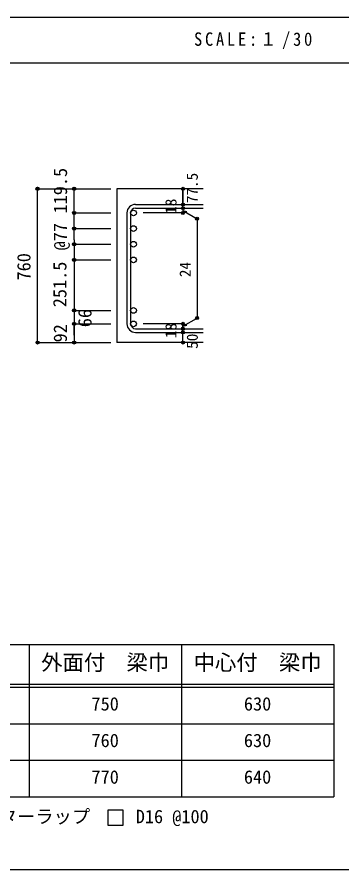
# Model space of a CAD drawing. Units: millimetres at full size, sheet at 1:30, with parts at other scales. Extents: x -5973 to 5954, y -4195 to 4201.
# Drawn here: x 2051 to 3650, y 3 to 4201 of the extents above; entities that cross this region are included whole.
import ezdxf
from ezdxf.enums import TextEntityAlignment as Align

# ---------------------------------------------------------------- set-up
doc = ezdxf.new("R2010")
doc.units = ezdxf.units.MM
doc.header["$LTSCALE"] = 30
doc.header["$PDMODE"] = 32
doc.header["$PDSIZE"] = 15
for name, color, linetype in [('0-1_躯体線', 2, 'Continuous'), ('0-5_基礎梁筋', 7, 'Continuous'), ('0-6_スタラップ筋', 7, 'Continuous'), ('0-D_寸法', 4, 'Continuous'), ('6-7_文字', 7, 'Continuous'), ('6-E_枠', 7, 'Continuous'), ('F-0_枠', 6, 'Continuous')]:
    doc.layers.add(name, color=color, linetype=linetype)
doc.styles.add('ＭＳ ゴシック', font='')
doc.styles.get('ＭＳ ゴシック').set_extended_font_data('MS Gothic')

msp = doc.modelspace()

# ---------------------------------------------------------------- linework, layer by layer
at = {"layer": '0-1_躯体線'}
for p, q in [((2967.44, 3356.03), (2542.44, 3356.03)), ((2542.44, 3356.03), (2542.44, 2599.03)), ((2967.44, 2599.03), (2542.44, 2599.03))]:
    msp.add_line(p, q, dxfattribs=at)
at = {"layer": '0-5_基礎梁筋', "color": 3}
for centre in [(2624.44, 3236.83), (2624.44, 3159.83), (2624.44, 3082.83), (2624.44, 3005.83), (2624.44, 2757.03), (2624.44, 2691.03)]:
    msp.add_circle(centre, 14, dxfattribs=at)
at = {"layer": '0-6_スタラップ筋'}
for p, q in [((2634.44, 3278.83), (2967.44, 3278.83)), ((2592.44, 3236.83), (2592.44, 2691.03)), ((2610.44, 3236.83), (2610.44, 2691.03)), ((2634.44, 3260.83), (2967.44, 3260.83)), ((2634.44, 2667.03), (2967.44, 2667.03)), ((2634.44, 2649.03), (2967.44, 2649.03))]:
    msp.add_line(p, q, dxfattribs=at)
for centre, radius, start, end in [((2634.44, 3236.83), 42, 90, 180), ((2634.44, 3236.83), 24, 90, 180), ((2634.44, 2691.03), 42, 180, 270), ((2634.44, 2691.03), 24, 180, 270)]:
    msp.add_arc(centre, radius, start, end, dxfattribs=at)
at = {"layer": '0-D_寸法'}
for p, q in [((2152.44, 3356.03), (2332.44, 3356.03)), ((2152.44, 3356.03), (2332.44, 3356.03)), ((2152.44, 2599.03), (2152.44, 3356.03)), ((2332.44, 3356.03), (2512.44, 3356.03)), ((2332.44, 3356.03), (2512.44, 3356.03)), ((2332.44, 3104.83), (2332.44, 3356.03)), ((2867.44, 3278.83), (2867.44, 3356.03)), ((2867.44, 3356.03), (2867.44, 3278.83)), ((2867.44, 3260.83), (2867.44, 3278.83)), ((2332.44, 3236.83), (2512.44, 3236.83)), ((2332.44, 3236.83), (2512.44, 3236.83)), ((2867.44, 3236.83), (2671.35, 3236.83)), ((2867.44, 3260.83), (2867.44, 3236.83)), ((2867.44, 3248.83), (2937.5, 3208.39)), ((2867.44, 3248.83), (2886.76, 3243.66)), ((2937.5, 3208.39), (2937.5, 2719.48)), ((2332.44, 3159.83), (2512.44, 3159.83)), ((2332.44, 3159.83), (2512.44, 3159.83)), ((2332.44, 3104.83), (2332.44, 2599.03)), ((2332.44, 3082.83), (2512.44, 3082.83)), ((2332.44, 3082.83), (2512.44, 3082.83)), ((2332.44, 3005.83), (2512.44, 3005.83)), ((2332.44, 2757.03), (2512.44, 2757.03)), ((2332.44, 2691.03), (2512.44, 2691.03)), ((2332.44, 2635.07), (2332.44, 2691.03)), ((2867.44, 2691.03), (2671.35, 2691.03)), ((2867.44, 2679.03), (2937.5, 2719.48)), ((2867.44, 2667.03), (2867.44, 2691.03)), ((2867.44, 2679.03), (2886.76, 2684.21)), ((2867.44, 2649.03), (2867.44, 2667.03)), ((2867.44, 2599.03), (2867.44, 2649.03)), ((2152.44, 2599.03), (2332.44, 2599.03)), ((2332.44, 2599.03), (2512.44, 2599.03))]:
    msp.add_line(p, q, dxfattribs=at)
for centre, radius in [((2152.44, 3356.03), 8), ((2152.44, 3356.03), 7.2), ((2152.44, 3356.03), 6.4), ((2152.44, 3356.03), 5.6), ((2152.44, 3356.03), 4.8), ((2152.44, 3356.03), 4), ((2152.44, 3356.03), 3.2), ((2332.44, 3356.03), 8), ((2332.44, 3356.03), 7.2), ((2332.44, 3356.03), 6.4), ((2332.44, 3356.03), 5.6), ((2332.44, 3356.03), 4.8), ((2332.44, 3356.03), 4), ((2332.44, 3356.03), 3.2), ((2867.44, 3356.03), 4), ((2867.44, 3356.03), 3.6), ((2867.44, 3356.03), 3.2), ((2867.44, 3356.03), 2.8), ((2152.44, 3356.03), 2.4), ((2152.44, 3356.03), 1.6), ((2152.44, 3356.03), 0.8), ((2332.44, 3356.03), 2.4), ((2332.44, 3356.03), 1.6), ((2332.44, 3356.03), 0.8), ((2867.44, 3356.03), 2.4), ((2867.44, 3356.03), 2), ((2867.44, 3356.03), 1.6), ((2867.44, 3356.03), 1.2), ((2867.44, 3356.03), 0.8), ((2867.44, 3356.03), 0.4), ((2867.44, 3278.83), 4), ((2867.44, 3278.83), 3.6), ((2867.44, 3278.83), 3.2), ((2867.44, 3278.83), 2.8), ((2867.44, 3278.83), 2.4), ((2867.44, 3278.83), 2), ((2867.44, 3278.83), 1.6), ((2867.44, 3278.83), 1.2), ((2867.44, 3278.83), 0.8), ((2867.44, 3278.83), 0.4), ((2332.44, 3236.83), 8), ((2332.44, 3236.83), 7.2), ((2332.44, 3236.83), 6.4), ((2332.44, 3236.83), 5.6), ((2332.44, 3236.83), 4.8), ((2332.44, 3236.83), 4), ((2332.44, 3236.83), 3.2), ((2332.44, 3236.83), 2.4), ((2332.44, 3236.83), 1.6), ((2332.44, 3236.83), 0.8), ((2867.44, 3260.83), 4), ((2867.44, 3236.83), 4), ((2867.44, 3260.83), 3.6), ((2867.44, 3236.83), 3.6), ((2867.44, 3260.83), 3.2), ((2867.44, 3236.83), 3.2), ((2867.44, 3260.83), 2.8), ((2867.44, 3236.83), 2.8), ((2867.44, 3260.83), 2.4), ((2867.44, 3236.83), 2.4), ((2867.44, 3260.83), 2), ((2867.44, 3236.83), 2), ((2867.44, 3260.83), 1.6), ((2867.44, 3236.83), 1.6), ((2867.44, 3260.83), 1.2), ((2867.44, 3236.83), 1.2), ((2867.44, 3260.83), 0.8), ((2867.44, 3236.83), 0.8), ((2867.44, 3260.83), 0.4), ((2867.44, 3236.83), 0.4), ((2937.5, 3208.39), 4), ((2937.5, 3208.39), 3.6), ((2937.5, 3208.39), 3.2), ((2937.5, 3208.39), 2.8), ((2937.5, 3208.39), 2.4), ((2937.5, 3208.39), 2), ((2937.5, 3208.39), 1.6), ((2937.5, 3208.39), 1.2), ((2937.5, 3208.39), 0.8), ((2937.5, 3208.39), 0.4), ((2332.44, 3159.83), 8), ((2332.44, 3159.83), 7.2), ((2332.44, 3159.83), 6.4), ((2332.44, 3159.83), 5.6), ((2332.44, 3159.83), 4.8), ((2332.44, 3159.83), 4), ((2332.44, 3159.83), 3.2), ((2332.44, 3159.83), 2.4), ((2332.44, 3159.83), 1.6), ((2332.44, 3159.83), 0.8), ((2332.44, 3082.83), 8), ((2332.44, 3082.83), 7.2), ((2332.44, 3082.83), 6.4), ((2332.44, 3082.83), 5.6), ((2332.44, 3082.83), 4.8), ((2332.44, 3082.83), 4), ((2332.44, 3082.83), 3.2), ((2332.44, 3082.83), 2.4), ((2332.44, 3082.83), 1.6), ((2332.44, 3082.83), 0.8), ((2332.44, 3005.83), 8), ((2332.44, 3005.83), 7.2), ((2332.44, 3005.83), 6.4), ((2332.44, 3005.83), 5.6), ((2332.44, 3005.83), 4.8), ((2332.44, 3005.83), 4), ((2332.44, 3005.83), 3.2), ((2332.44, 3005.83), 2.4), ((2332.44, 3005.83), 1.6), ((2332.44, 3005.83), 0.8), ((2332.44, 2757.03), 8), ((2332.44, 2757.03), 7.2), ((2332.44, 2757.03), 6.4), ((2332.44, 2757.03), 5.6), ((2332.44, 2757.03), 4.8), ((2332.44, 2757.03), 4), ((2332.44, 2757.03), 3.2), ((2332.44, 2757.03), 2.4), ((2332.44, 2757.03), 1.6), ((2332.44, 2757.03), 0.8), ((2332.44, 2691.03), 8), ((2332.44, 2691.03), 7.2), ((2332.44, 2691.03), 6.4), ((2332.44, 2691.03), 5.6), ((2332.44, 2691.03), 4.8), ((2332.44, 2691.03), 4), ((2332.44, 2691.03), 3.2), ((2332.44, 2691.03), 2.4), ((2332.44, 2691.03), 1.6), ((2332.44, 2691.03), 0.8), ((2867.44, 2691.03), 4), ((2867.44, 2691.03), 3.6), ((2867.44, 2691.03), 3.2), ((2867.44, 2691.03), 2.8), ((2867.44, 2691.03), 2.4), ((2867.44, 2691.03), 2), ((2867.44, 2691.03), 1.6), ((2867.44, 2691.03), 1.2), ((2867.44, 2691.03), 0.8), ((2867.44, 2691.03), 0.4), ((2937.5, 2719.48), 4), ((2937.5, 2719.48), 3.6), ((2937.5, 2719.48), 3.2), ((2937.5, 2719.48), 2.8), ((2937.5, 2719.48), 2.4), ((2937.5, 2719.48), 2), ((2937.5, 2719.48), 1.6), ((2937.5, 2719.48), 1.2), ((2937.5, 2719.48), 0.8), ((2937.5, 2719.48), 0.4), ((2867.44, 2667.03), 4), ((2867.44, 2649.03), 4), ((2867.44, 2667.03), 3.6), ((2867.44, 2649.03), 3.6), ((2867.44, 2667.03), 3.2), ((2867.44, 2649.03), 3.2), ((2867.44, 2667.03), 2.8), ((2867.44, 2649.03), 2.8), ((2867.44, 2667.03), 2.4), ((2867.44, 2649.03), 2.4), ((2867.44, 2667.03), 2), ((2867.44, 2649.03), 2), ((2867.44, 2667.03), 1.6), ((2867.44, 2649.03), 1.6), ((2867.44, 2667.03), 1.2), ((2867.44, 2649.03), 1.2), ((2867.44, 2667.03), 0.8), ((2867.44, 2649.03), 0.8), ((2867.44, 2667.03), 0.4), ((2867.44, 2649.03), 0.4), ((2152.44, 2599.03), 7.2), ((2152.44, 2599.03), 6.4), ((2152.44, 2599.03), 5.6), ((2152.44, 2599.03), 4.8), ((2152.44, 2599.03), 4), ((2332.44, 2599.03), 7.2), ((2332.44, 2599.03), 6.4), ((2332.44, 2599.03), 5.6), ((2332.44, 2599.03), 4.8), ((2332.44, 2599.03), 4), ((2867.44, 2599.03), 4), ((2152.44, 2599.03), 3.2), ((2152.44, 2599.03), 2.4), ((2152.44, 2599.03), 1.6), ((2152.44, 2599.03), 0.8), ((2332.44, 2599.03), 3.2), ((2332.44, 2599.03), 2.4), ((2332.44, 2599.03), 1.6), ((2332.44, 2599.03), 0.8), ((2867.44, 2599.03), 3.6), ((2867.44, 2599.03), 3.2), ((2867.44, 2599.03), 2.8), ((2867.44, 2599.03), 2.4), ((2867.44, 2599.03), 2), ((2867.44, 2599.03), 1.6), ((2867.44, 2599.03), 1.2), ((2867.44, 2599.03), 0.8), ((2867.44, 2599.03), 0.4)]:
    msp.add_circle(centre, radius, dxfattribs=at)
at = {"layer": '0-D_寸法', "color": 7}
for p in [(2152.44, 3356.03), (2152.44, 3356.03), (2332.44, 3356.03), (2867.44, 3356.03), (2867.44, 3278.83), (2332.44, 3236.83), (2867.44, 3260.83), (2867.44, 3236.83), (2937.5, 3208.39), (2332.44, 3159.83), (2332.44, 3082.83), (2332.44, 3005.83), (2332.44, 3005.83), (2332.44, 2757.03), (2332.44, 2757.03), (2332.44, 2691.03), (2332.44, 2691.03), (2867.44, 2691.03), (2937.5, 2719.48), (2867.44, 2667.03), (2867.44, 2649.03), (2152.44, 2599.03), (2152.44, 2599.03), (2332.44, 2599.03), (2867.44, 2599.03)]:
    msp.add_point(p, dxfattribs=at)
at = {"layer": '6-7_文字'}
msp.add_lwpolyline([(2498.21, 222.91), (2573.21, 222.91), (2573.21, 297.91), (2498.21, 297.91)], close=True, dxfattribs=at)
at = {"layer": '6-E_枠', "color": 3}
for p, q in [((1447.71, 1112.77), (3610.24, 1112.77)), ((3610.24, 1112.77), (3610.24, 362.77)), ((1447.71, 362.77), (3610.24, 362.77))]:
    msp.add_line(p, q, dxfattribs=at)
at = {"layer": '6-E_枠'}
for p, q in [((2110.24, 1112.77), (2110.24, 362.77)), ((2860.24, 1112.77), (2860.24, 362.77)), ((1447.71, 917.77), (3610.24, 917.77)), ((1447.71, 902.77), (3610.24, 902.77)), ((1447.71, 722.77), (3610.24, 722.77)), ((1447.71, 542.77), (3610.24, 542.77))]:
    msp.add_line(p, q, dxfattribs=at)
at = {"layer": 'F-0_枠'}
msp.add_line((-5972.88, 4201.15), (5954.1, 4201.15), dxfattribs=at)
at = {"layer": 'F-0_枠', "color": 2}
for p, q in [((-5972.88, 3976.15), (3723.6, 3976.15)), ((3723.6, 2.95), (-5972.88, 2.95))]:
    msp.add_line(p, q, dxfattribs=at)

# ---------------------------------------------------------------- texts
at = {"layer": '0-D_寸法', "style": 'ＭＳ ゴシック'}
for s, height, p in [('119.5', 65.98, (2317.32, 3234.32)), ('77.5', 54.99, (2957.44, 3284.83)), ('18', 54.99, (2852.44, 3232.33)), ('@77', 65.98, (2316.91, 3052.7)), ('760', 65.98, (2137.44, 2904.53)), ('251.5', 65.98, (2314.23, 2772.9)), ('24', 54.99, (2922.5, 2920.93)), ('66', 65.98, (2437.72, 2674.38)), ('18', 54.99, (2852.44, 2620.53)), ('92', 65.98, (2316.75, 2599.74)), ('50', 54.99, (2957.44, 2568.03))]:
    msp.add_text(s, height=height, rotation=90, dxfattribs=at).set_placement(p, align=Align.BOTTOM_LEFT)
at = {"layer": '6-7_文字', "color": 2, "style": 'ＭＳ ゴシック'}
for s, p in [('外面付\u3000梁巾', (2170.24, 962.77)), ('中心付\u3000梁巾', (2920.24, 962.77))]:
    msp.add_text(s, height=76.98, dxfattribs=at).set_placement(p, align=Align.BOTTOM_LEFT)
at = {"layer": '6-7_文字', "style": 'ＭＳ ゴシック'}
for s, p in [('750', (2417.74, 767.77)), ('630', (3167.74, 767.77)), ('760', (2417.74, 587.77)), ('630', (3167.74, 587.77)), ('770', (2417.74, 407.77)), ('640', (3167.74, 407.77)), ('※ 基礎梁スターラップ     D16 @100', (1466.27, 213.19))]:
    msp.add_text(s, height=65.98, dxfattribs=at).set_placement(p, align=Align.BOTTOM_LEFT)
at = {"layer": '6-7_文字', "color": 2, "insert": (2922.26, 4043.65), "char_height": 65.98, "attachment_point": 7, "style": 'ＭＳ ゴシック'}
msp.add_mtext('\\T1.34;\\W0.9;SCALE:１/30', dxfattribs=at)

doc.saveas('drawing.dxf')
